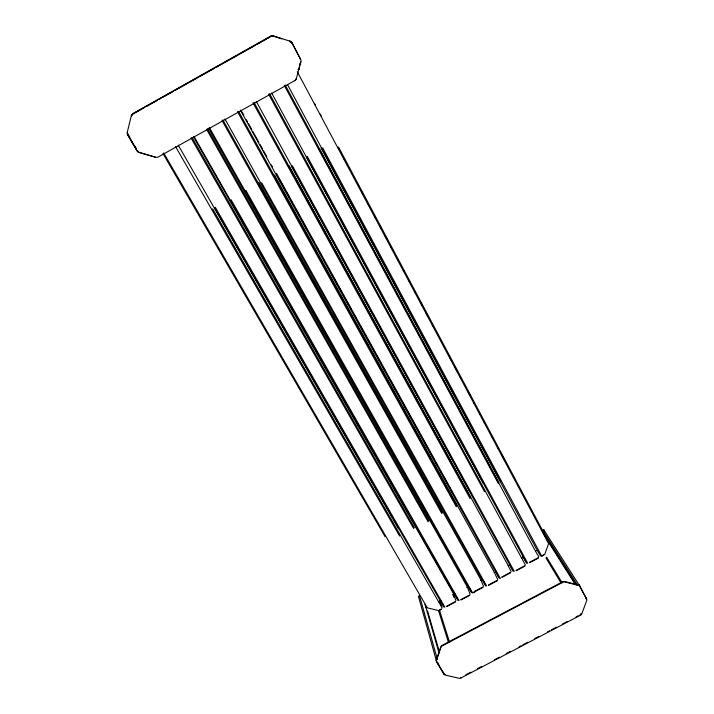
<?xml version="1.0" encoding="UTF-8"?>
<svg xmlns="http://www.w3.org/2000/svg" width="714" height="714" viewBox="0 0 714 714"><rect width="100%" height="100%" fill="white"/><g stroke="black" fill="none" stroke-linecap="round" stroke-linejoin="round"><path stroke-width="1.07" d="M289.866 41.466L289.795 41.055A3.847 3.659 75.3 0 1 291.999 42.894L300.549 59.405M291.999 42.894L300.549 59.057A3.811 3.641 76.1 0 1 300.88 61.931L300.871 61.993M127.431 132.536L128.163 134.946M296.346 78.513L296.346 78.469A3.784 3.632 74.9 0 1 294.623 80.682L294.623 80.727A3.784 3.624 74.9 0 0 296.346 78.513L300.88 61.931M127.476 132.268L127.422 133.634M299.916 63.43L298.97 69.41L298.104 69.365M294.623 80.682L158.321 156.937A3.757 3.579 49.8 0 1 155.554 157.223L139.176 152.448A3.775 3.588 49.3 0 1 136.91 150.663L127.744 135.026A3.811 3.606 50.4 0 1 127.306 132.188L131.278 115.838A3.829 3.624 52.4 0 1 132.947 113.606L270.82 36.146A3.856 3.668 73.3 0 1 273.623 35.87L273.641 35.959M131.322 115.838L133.134 113.633L270.918 36.218L273.641 35.986M131.465 115.855L132.991 113.722M444.429 674.239L436.629 661.664A3.124 2.802 -16.9 0 1 436.45 659.549L440.743 646.991A3.133 2.811 -17.4 0 1 442.278 645.251L562.445 581.865A3.159 2.847 -26.4 0 1 564.819 581.562L578.126 584.9A3.151 2.829 -27 0 1 579.848 586.185L580.098 586.596M580.179 586.712A3.151 2.829 -27 0 0 578.42 585.373L565.095 582.026A3.159 2.847 -26.4 0 0 562.73 582.329L442.43 645.777A3.133 2.82 -17.4 0 0 440.895 647.527L436.602 660.084A3.124 2.802 -16.9 0 0 436.798 662.235L443.59 673.82A3.115 2.785 -17.2 0 0 445.393 675.105L458.772 678.22A3.106 2.767 -17.9 0 0 461.119 677.907L580.339 615.272A3.133 2.794 -26.1 0 0 581.91 613.522L586.613 600.831A3.142 2.811 -26.8 0 0 586.497 598.644L579.848 586.185L543.773 529.859L544.934 532.555M548.861 542.872L544.675 554.573M581.348 613.585L580.785 614.254L581.187 613.799M580.098 614.745L580.589 614.433L580.259 615.147M134.553 113.187L140.381 109.911M142.291 108.84L144.264 107.734M146.165 106.663L156.875 100.647M158.74 99.603L160.757 98.47M162.613 97.425L173.377 91.374M175.189 90.357L185.997 84.288M186.8 83.833L197.635 77.746M199.385 76.773L202.49 75.024M203.249 74.595L210.255 70.659M210.996 70.249L214.138 68.482M215.833 67.527L226.749 61.395M227.445 61.002L243.171 52.167M243.893 51.765L254.675 45.705M256.469 44.696L266.188 39.234M268.08 38.172L270.026 37.083M298.157 69.865L298.764 69.526M472.668 592.977L475.283 591.585M418.725 596.244L419.609 595.771M542.89 530.386L543.791 529.904M436.263 660.361L436.62 661.637L418.475 596.476L419.368 596.003M542.738 530.475L543.693 530.056M439.199 602.027L441.154 600.992M452.935 594.753L454.889 593.709M466.67 587.479L468.625 586.435M480.406 580.205L482.361 579.161M494.142 572.931L496.105 571.887M507.877 565.658L509.841 564.613M521.613 558.375L523.576 557.339M535.348 551.101L537.312 550.066M439.137 610.158L441.529 608.89M446.58 606.213L455.291 601.607M474.141 591.629L482.869 587.006M501.772 577.001L510.528 572.369M529.476 562.337L538.258 557.696M542.006 555.715L544.023 554.644M439.413 610.443L441.404 609.39M446.857 606.507L455.55 601.902M474.382 591.942L483.101 587.327M501.987 577.331L510.733 572.708M529.663 562.686L538.427 558.045M541.774 556.277L543.782 555.215M460.762 599.653L469.482 595.039M488.349 585.052L497.096 580.42M516.017 570.406L524.781 565.774M461.021 599.956L469.732 595.342M488.581 585.373L497.31 580.75M516.213 570.745L524.969 566.113M578.072 585.355L579 584.864L585.364 596.877M460.878 677.381L461.119 677.907M465.867 674.766L470.794 672.177M477.675 668.563L481.62 666.483M494.409 659.772L499.327 657.183M506.217 653.569L510.18 651.48M519.016 646.839L521.015 645.795M522.987 644.76L524.951 643.725M525.906 643.225L527.869 642.189M534.759 638.566L538.74 636.477M547.558 631.845L549.575 630.783M551.547 629.748L553.511 628.713M554.448 628.222L556.42 627.195M562.32 624.09L567.246 621.501M576.1 616.851L578.135 615.78M500.273 578.367L499.809 578.456M139.221 152.439L155.554 157.223M136.91 150.663L137.641 150.645M137.552 150.663L137.088 150.636M137.213 150.699L137.133 150.708A3.775 3.588 49.3 0 0 139.346 152.421M132.947 113.606L133.5 113.722M289.875 41.162L291.955 42.92L289.795 41.135L273.56 35.959L270.829 36.173M444.652 674.364L445.233 674.551L443.555 673.677M438.833 610.64L426.606 607.676M273.614 36.28L281.753 38.877M579.143 585.087L579.875 586.239M585.507 597.1L586.497 598.644M542.783 530.538L577.769 585.516M543.095 531.359L545.014 535.768L576.225 585.034M547.254 540.177L575.082 584.204M546.621 557.152L562.177 582.847M545.933 557.929L560.874 582.713M537.231 550.342L540.569 555.974M535.527 551.244L538.847 556.884M127.895 134.946L136.57 149.753L127.511 134M128.431 134.937L129.814 137.302M134.982 146.12L136.044 147.932M437.727 662.735L438.815 664.591M162.962 153.51L385.141 536.75M163.658 152.894L426.91 607.186M175.564 146.611L399.608 536.027M215.351 207.355L444.84 607.132M214.539 207.774L443.903 607.132M178.232 145.192L398.528 528.699M212.647 208.827L442.198 608.033M231.131 199.795L459.022 600.572M193.949 136.347L458.067 600.581M193.423 136.695L453.31 593.334M192.048 137.445L414.352 527.726M191.049 137.963L413.647 528.53M207.524 128.761L428.819 520.988M206.507 129.207L428.123 521.782M245.893 190.415L472.391 592.549M209.47 127.717L471.427 592.566M208.622 128.154L467.259 586.872M261.708 182.829L486.609 585.971M224.964 119.006L485.627 585.998M258.977 182.507L480.424 578.974M222.884 119.809L442.457 512.723M222.045 120.55L441.779 513.509M274.506 175.055L494.409 572.494M238.547 111.339L456.96 505.967M237.459 111.589L456.291 506.744M276.523 173.413L500.023 577.929M242.117 112.018L243.813 115.106M246.401 119.782L247.472 121.719M248.543 123.656L251.765 129.475M252.836 131.421L254.595 134.598M254.978 135.294L258.905 142.398M259.976 144.344L262.484 148.878M263.555 150.815L266.768 156.634M271.293 164.818L272.373 166.773M278.549 177.956L281.753 183.748M282.066 184.319L285.297 190.165M286.376 192.12L288.161 195.341M288.536 196.02L289.607 197.965M291.366 201.134L292.428 203.071M295.632 208.863L296.703 210.791M297.765 212.727L298.836 214.655M302.004 220.394L303.102 222.384M304.155 224.294L307.386 230.14M310.626 235.986L311.697 237.941M312.777 239.886L313.857 241.841M316.98 247.499L318.167 249.641M319.238 251.587L320.863 254.514M328.404 268.161L329.475 270.106M332.019 274.703L333.786 277.907M334.179 278.612L337.419 284.467M338.49 286.421L341.729 292.276M343.354 295.212L344.567 297.408M345.638 299.353L348.878 305.208M349.824 306.922L351.565 310.081M354.144 314.74L355.875 317.882M358.455 322.549L359.535 324.504M360.615 326.45L363.854 332.313M364.934 334.268L366.657 337.374M367.728 339.328L370.968 345.174M372.039 347.129L375.269 352.975M376.349 354.929L379.58 360.775M380.482 362.4L381.553 364.327M383.356 367.603L385.292 371.101M388.496 376.903L389.567 378.839M390.638 380.776L393.842 386.577M394.128 387.095L398.117 394.315M398.439 394.896L400.259 398.18M400.599 398.796L401.67 400.741M402.75 402.696L404.535 405.918M404.909 406.596L408.81 413.656M409.881 415.593L410.952 417.529M412.014 419.466L413.085 421.394M414.066 423.17L415.236 425.285M416.217 427.07L419.537 433.068M420.608 435.004L423.83 440.841M424.839 442.662L428.132 448.624M429.15 450.463L430.23 452.417M431.31 454.363L434.54 460.218M435.611 462.163L437.236 465.091M440.467 470.937L441.573 472.945M442.644 474.89L445.875 480.727M446.928 482.637L448.026 484.619M449.097 486.564L450.177 488.51M451.239 490.438L452.328 492.401M240.359 110.045L499.024 577.956M522.925 556.456L526.066 562.159M292.374 165.818L514.267 571.334M256.308 101.495L469.839 491.571M291.473 166.273L513.259 571.37M289.072 165.8L507.618 564.569M253.997 102.423L470.642 497.676M253.042 102.896L469.99 498.452M522.246 559.205L525.379 564.952M269.571 93.686L521.631 558.08M268.642 94.159L484.538 491.669M307.243 156.366L527.726 563.275M306.333 156.839L526.7 563.31M271.641 92.972L483.316 483.396M322.639 147.816L541.605 555.929M287.653 84.868L500.666 481.647M321.13 148.012L536.571 549.236M285.189 84.975L498.907 482.584M319.256 149.047L355.634 216.717M355.92 217.243L360.632 226.017M360.9 226.525L422.054 340.275M422.393 340.899L534.875 550.128M284.279 85.439L498.274 483.351M338.49 146.995L548.789 542.14M314.455 103.235L315.508 105.208M320.22 114.061L321.273 116.034M338.034 147.521L339.079 149.485M343.8 158.347L344.844 160.311M361.614 191.798L362.658 193.771M367.371 202.624L368.424 204.597M374.439 215.905L375.475 217.85M379.42 225.258L381.187 228.569M385.185 236.084L386.899 239.306M390.951 246.91L391.995 248.874M397.296 258.825L398.332 260.78M402.999 269.535L404.053 271.525M408.729 280.307L409.809 282.333M414.45 291.053L415.494 292.999M420.171 301.79L422.251 305.699M425.883 312.527L427.624 315.784M432.336 324.647L433.38 326.61M449.409 356.705L451.498 360.632M455.157 367.505L456.96 370.896M460.102 376.796L461.155 378.768M467.965 391.558L469.776 394.976M473.721 402.384L474.774 404.347M479.487 413.201L480.531 415.173M483.681 421.073L484.726 423.045M491.535 435.835L492.678 437.985M497.301 446.661L498.408 448.731M501.523 454.595L504.129 459.486M297.319 71.793L548.209 542.935M509.698 564.399L512.652 570.191M508.198 565.72L511.135 571.548M495.694 570.888L498.461 576.76M494.954 573.663L497.712 579.598M586.194 598.171L586.489 599.519L586.23 598.225M483.369 580.794L485.101 584.775M480.933 580.161L483.503 586.176M469.741 588.3L470.937 591.335M467.732 588.077L470.124 594.2M457.165 598.082L457.612 599.323M453.738 594.557L455.943 600.76M452.917 594.467L454.015 597.556M442.805 603.785L443.483 605.865M439.77 600.51L441.787 606.766M439.565 610.479L449.615 642.466M438.53 610.613L448.517 642.609M427.552 610.907L439.583 652.551M425.374 605.097L425.981 607.195M425 604.24L439.048 653.087M443.171 672.285L443.394 673.061M437.405 659.468L419.529 595.824"/></g></svg>
